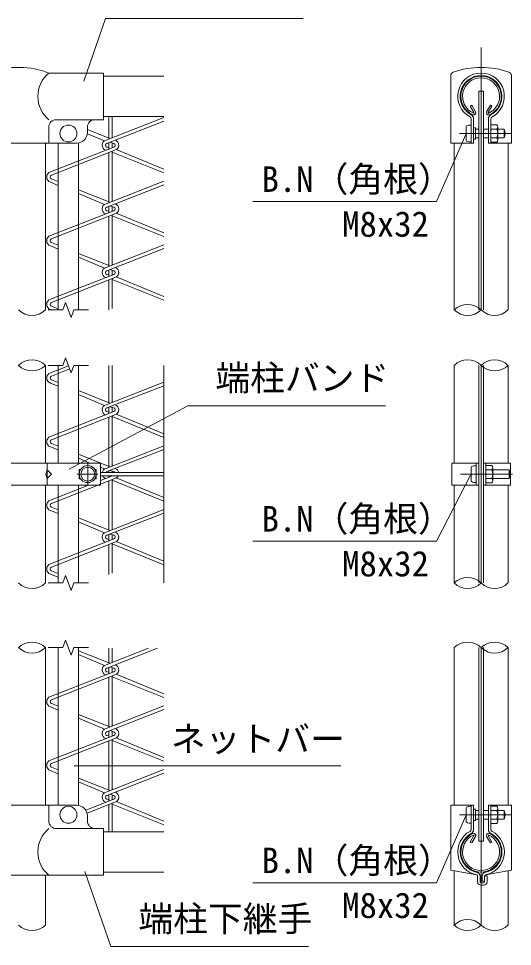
# Model space of a CAD drawing. Units: millimetres, scale not verified. Extents: x -4200 to 4200, y -2970 to 2970.
# Drawn here: x 1158 to 2090, y -51 to 1698 of the extents above; entities that cross this region are included whole.
import ezdxf
from ezdxf.enums import TextEntityAlignment as Align

# ---------------------------------------------------------------- set-up
doc = ezdxf.new("R2010")
doc.units = ezdxf.units.MM
doc.header["$LTSCALE"] = 20
doc.linetypes.add('USER1', pattern=[50.8, 31.75, -6.35, 6.35, -6.35])
for name, color, linetype, lineweight in [('0-0_D-BMK', 2, 'USER1', 13), ('0-1_D-STR1', 1, 'Continuous', 18), ('0-2_D-STR-DIM', 7, 'Continuous', 9), ('0-8_D-STR3', 3, 'Continuous', 13), ('0-9_D-STR-TXT', 7, 'Continuous', 9), ('0-A_Defpoints', 8, 'Continuous', 18), ('0-B_D-STR2', 7, 'Continuous', 9)]:
    doc.layers.add(name, color=color, linetype=linetype, lineweight=lineweight)
doc.styles.add('ＭＳ ゴシック', font='')
doc.styles.get('ＭＳ ゴシック').set_extended_font_data('MS Gothic')

msp = doc.modelspace()

# ---------------------------------------------------------------- linework, layer by layer
at = {"layer": '0-0_D-BMK'}
for p, q in [((2030.6, 1643.22), (2030.6, 1148.66)), ((1989.94, 1481.11), (2087.7, 1481.11)), ((2030.6, 1044.1), (2030.6, 634.1)), ((1288.69, 859.09), (1288.69, 819.09)), ((1268.69, 839.09), (1308.69, 839.09)), ((1992.04, 839.1), (2089.8, 839.1)), ((2030.6, 512.26), (2030.6, -10.81)), ((1989.94, 197.09), (2087.7, 197.09))]:
    msp.add_line(p, q, dxfattribs=at)
at = {"layer": '0-1_D-STR1'}
for p, q in [((1318.29, 1589.09), (1432.02, 1589.09)), ((2010.23, 1532.59), (2013.01, 1534.19)), ((2017.25, 1520.43), (2010.23, 1532.59)), ((2020.03, 1522.03), (2013.01, 1534.19)), ((2041.16, 1522.03), (2048.18, 1534.19)), ((2043.94, 1520.43), (2050.96, 1532.59)), ((2050.96, 1532.59), (2048.18, 1534.19)), ((1318.29, 1513.09), (1432.02, 1513.09)), ((1209.09, 1463.09), (1209.09, 1148.66)), ((1979.8, 1463.09), (1979.8, 1148.66)), ((2081.4, 1463.09), (2081.4, 1148.66)), ((1209.09, 1044.1), (1209.09, 860.09)), ((1979.8, 1044.1), (1979.8, 860.1)), ((2081.4, 1044.1), (2081.4, 860.1)), ((1209.09, 818.09), (1209.09, 634.1)), ((1979.8, 818.1), (1979.8, 634.1)), ((2081.4, 818.1), (2081.4, 634.1)), ((1209.09, 512.26), (1209.09, 215.09)), ((1979.8, 512.26), (1979.8, 215.09)), ((2081.4, 512.26), (2081.4, 215.09)), ((1318.29, 165.09), (1432.02, 165.09)), ((2017.25, 157.75), (2010.23, 145.6)), ((2043.94, 157.75), (2050.96, 145.6)), ((2010.23, 145.6), (2013.01, 143.99)), ((2020.03, 156.15), (2013.01, 143.99)), ((2041.16, 156.15), (2048.18, 143.99)), ((2050.96, 145.6), (2048.18, 143.99)), ((1318.29, 89.09), (1432.02, 89.09)), ((1979.8, 91.75), (1979.8, -10.81)), ((2081.4, 91.75), (2081.4, -10.81)), ((1209.09, 83.09), (1209.09, -10.81))]:
    msp.add_line(p, q, dxfattribs=at)
for centre, radius, start, end in [((2030.6, 1551.09), 38.1, 294.32478, 245.67522), ((2030.6, 1551.09), 34.89, 294.32478, 245.67522), ((2016.55, 1520.03), 4.01, 245.67522, 30), ((2044.64, 1520.03), 4.01, 150, 294.32478), ((2016.55, 1520.03), 0.802, 245.67522, 30), ((2044.64, 1520.03), 0.802, 150, 294.32478), ((2030.6, 127.09), 38.1, 114.32478, 65.67522), ((2030.6, 127.09), 34.89, 114.32478, 65.67522), ((2016.55, 158.16), 4.01, 330, 114.32478), ((2016.55, 158.16), 0.802, 330, 114.32478), ((2044.64, 158.16), 4.01, 65.67522, 210), ((2044.64, 158.16), 0.802, 65.67522, 210)]:
    msp.add_arc(centre, radius, start, end, dxfattribs=at)
at = {"layer": '0-2_D-STR-DIM'}
for points in [[(1290.29, 1148.66), (1262.55, 1148.66), (1257.42, 1134.57), (1247.16, 1162.76), (1242.03, 1148.66), (1214.29, 1148.66)], [(1290.29, 1044.1), (1262.55, 1044.1), (1257.42, 1030.01), (1247.16, 1058.2), (1242.03, 1044.1), (1214.29, 1044.1)], [(1290.29, 634.1), (1262.55, 634.1), (1257.42, 620.01), (1247.16, 648.2), (1242.03, 634.1), (1214.29, 634.1)], [(1290.29, 512.26), (1262.55, 512.26), (1257.42, 498.17), (1247.16, 526.36), (1242.03, 512.26), (1214.29, 512.26)]]:
    msp.add_lwpolyline(points, dxfattribs=at)
for centre, start, end in [((2005.2, 1123.1), 45.18146, 134.81854), ((1183.69, 1174.22), 225.18146, 314.81854), ((2005.2, 1174.22), 225.18146, 314.81854), ((2056, 1174.22), 225.18146, 314.81854), ((1183.69, 1018.54), 45.18146, 134.81854), ((2005.2, 1018.54), 45.18146, 134.81854), ((2056, 1018.54), 45.18146, 134.81854), ((1183.69, 1069.66), 225.18146, 314.81854), ((2056, 1069.66), 225.18146, 314.81854), ((1183.69, 659.66), 225.18146, 314.81854), ((2005.2, 608.54), 45.18146, 134.81854), ((2005.2, 659.66), 225.18146, 314.81854), ((2056, 659.66), 225.18146, 314.81854), ((1183.69, 486.7), 45.18146, 134.81854), ((1183.69, 537.82), 225.18146, 314.81854), ((2005.2, 486.7), 45.18146, 134.81854), ((2056, 486.7), 45.18146, 134.81854), ((2056, 537.82), 225.18146, 314.81854), ((1183.69, 14.75), 225.18146, 314.81854), ((2005.2, -36.37), 45.18146, 134.81854), ((2005.2, 14.75), 225.18146, 314.81854), ((2056, 14.75), 225.18146, 314.81854)]:
    msp.add_arc(centre, 36.03, start, end, dxfattribs=at)
at = {"layer": '0-8_D-STR3'}
for p, q in [((1318.29, 1595.09), (1215.39, 1595.09)), ((1318.29, 1595.09), (1318.29, 1507.09)), ((2087.7, 1590.47), (2087.7, 1463.09)), ((2026.1, 1561.09), (2035.1, 1561.09)), ((2026.1, 1561.09), (2026.1, 1148.66)), ((2035.1, 1561.09), (2035.1, 1148.66)), ((1318.29, 1507.09), (1229.39, 1507.09)), ((2012, 1508.75), (2012, 1463.09)), ((2016.6, 1508.75), (2016.6, 1463.09)), ((2044.6, 1508.75), (2044.6, 1463.09)), ((2049.2, 1508.75), (2049.2, 1463.09)), ((1215.39, 1463.09), (1215.39, 1493.09)), ((1288.29, 1493.09), (1288.29, 1483.09)), ((2002.4, 1468.11), (2002.4, 1494.11)), ((2020, 1491.75), (2016.6, 1491.75)), ((2020, 1470.48), (2020, 1491.75)), ((2020, 1489.11), (2026.1, 1489.11)), ((2035.1, 1489.11), (2044.6, 1489.11)), ((2060.2, 1497.31), (2049.2, 1497.31)), ((2060.2, 1489.21), (2049.2, 1489.21)), ((2062.2, 1469.28), (2062.2, 1493.19)), ((2062.2, 1489.11), (2074, 1489.11)), ((2074, 1473.11), (2074, 1489.11)), ((2020, 1470.48), (2016.6, 1470.48)), ((2020, 1473.11), (2026.1, 1473.11)), ((2035.1, 1473.11), (2044.6, 1473.11)), ((2060.2, 1473.01), (2049.2, 1473.01)), ((2062.2, 1473.11), (2074, 1473.11)), ((1101.19, 1463.09), (1215.39, 1463.09)), ((1215.39, 1463.09), (1268.29, 1463.09)), ((1233.29, 1463.09), (1233.29, 1148.66)), ((1271.29, 1463.09), (1271.29, 1148.66)), ((2044.6, 1463.09), (2087.7, 1463.09)), ((2060.2, 1464.91), (2049.2, 1464.91)), ((1233.29, 1044.1), (1233.29, 860.09)), ((1271.29, 1044.1), (1271.29, 860.09)), ((2026.1, 1044.1), (2026.1, 634.1)), ((2035.1, 1044.1), (2035.1, 634.1)), ((1103.3, 860.09), (1312.69, 860.09)), ((1212.34, 818.09), (1212.34, 860.09)), ((1312.69, 860.09), (1312.69, 818.09)), ((1975.2, 860.1), (2026.1, 860.1)), ((2021.5, 860.1), (2021.5, 818.1)), ((2035.1, 860.1), (2086, 860.1)), ((2039.7, 860.1), (2039.7, 818.1)), ((2086, 860.1), (2086, 818.1)), ((1272.69, 847.09), (1272.69, 831.09)), ((1273.69, 848.09), (1275.46, 848.09)), ((1301.92, 848.09), (1303.69, 848.09)), ((1304.69, 847.09), (1304.69, 831.09)), ((2011.9, 852.1), (2011.9, 826.1)), ((2021.5, 855.1), (2021.5, 823.1)), ((2021.5, 851.5), (2021.5, 826.7)), ((2039.69, 851.5), (2039.69, 826.7)), ((2050.7, 855.3), (2039.7, 855.3)), ((2039.7, 855.3), (2039.7, 822.9)), ((2050.7, 847.2), (2039.7, 847.2)), ((2052.7, 850.94), (2052.7, 827.03)), ((2052.7, 847.1), (2083.5, 847.1)), ((2083.5, 847.1), (2083.5, 831.1)), ((1273.69, 830.09), (1275.46, 830.09)), ((1301.92, 830.09), (1303.69, 830.09)), ((2050.7, 831), (2039.7, 831)), ((2050.7, 822.9), (2039.7, 822.9)), ((2052.7, 831.1), (2083.5, 831.1)), ((1103.3, 818.09), (1312.69, 818.09)), ((1233.29, 818.09), (1233.29, 634.1)), ((1271.29, 818.09), (1271.29, 634.1)), ((2035.1, 818.1), (2086, 818.1)), ((1233.29, 512.26), (1233.29, 215.09)), ((1271.29, 512.26), (1271.29, 214.87)), ((2026.1, 512.26), (2026.1, 147.09)), ((2035.1, 512.26), (2035.1, 147.09)), ((1096.39, 215.09), (1268.29, 215.09)), ((1215.39, 215.09), (1215.39, 185.09)), ((1973.5, 215.09), (1973.5, 92.92)), ((1973.5, 215.09), (2016.6, 215.09)), ((2002.4, 210.09), (2002.4, 184.09)), ((2012, 215.09), (2012, 169.44)), ((2016.6, 215.09), (2016.6, 169.44)), ((2044.6, 215.09), (2044.6, 169.44)), ((2044.6, 215.09), (2087.7, 215.09)), ((2049.2, 215.09), (2049.2, 169.44)), ((2060.2, 213.29), (2049.2, 213.29)), ((2087.7, 215.09), (2087.7, 92.92)), ((1288.29, 195.09), (1288.29, 185.09)), ((2020, 207.73), (2016.6, 207.73)), ((2020, 207.73), (2020, 186.46)), ((2020, 205.09), (2026.1, 205.09)), ((2035.1, 205.09), (2044.6, 205.09)), ((2060.2, 205.19), (2049.2, 205.19)), ((2062.2, 208.92), (2062.2, 185.02)), ((2062.2, 205.09), (2074, 205.09)), ((2074, 205.09), (2074, 189.09)), ((2020, 186.46), (2016.6, 186.46)), ((2020, 189.09), (2026.1, 189.09)), ((2035.1, 189.09), (2044.6, 189.09)), ((2060.2, 188.99), (2049.2, 188.99)), ((2060.2, 180.89), (2049.2, 180.89)), ((2062.2, 189.09), (2074, 189.09)), ((1318.29, 171.09), (1229.39, 171.09)), ((1318.29, 171.09), (1318.29, 83.09)), ((2026.1, 147.09), (2035.1, 147.09)), ((1973.5, 92.92), (2022.37, 83.87)), ((2087.7, 92.92), (2038.82, 83.87)), ((1318.29, 83.09), (1096.39, 83.09)), ((2024, 81.9), (2024, 71.09)), ((2028.6, 81.9), (2028.6, 71.09)), ((2032.6, 81.9), (2032.6, 72.09)), ((2032.6, 72.09), (2037.2, 72.09)), ((2037.2, 81.9), (2037.2, 71.09)), ((2037.2, 81.9), (2041.8, 81.9)), ((2041.8, 81.9), (2041.8, 71.09)), ((2030.6, 69.09), (2035.2, 69.09)), ((2030.6, 64.49), (2035.2, 64.49))]:
    msp.add_line(p, q, dxfattribs=at)
for points in [[(1973.5, 1590.48), (1973.5, 1463.09), (2016.6, 1463.09)], [(1975.2, 860.1), (1975.2, 818.1), (2026.1, 818.1)]]:
    msp.add_lwpolyline(points, dxfattribs=at)
msp.add_lwpolyline([(1212.34, 847.09), (1209.69, 839.09), (1212.34, 831.09), (1220.34, 839.09)], close=True, dxfattribs=at)
for centre, radius in [((1252.29, 1481.09), 16), ((1288.69, 839.09), 16), ((1288.69, 839.09), 13), ((1252.29, 197.09), 16)]:
    msp.add_circle(centre, radius, dxfattribs=at)
for centre, radius, start, end in [((1158.29, 1445.63), 160, 69.0916, 109.22051), ((1251.78, 1551.09), 57.1, 129.59418, 230.40582), ((1980.1, 1590.48), 6.6, 109.21688, 180), ((2030.59, 1445.63), 160, 70.77586, 109.21688), ((2030.6, 1551.09), 44, 298.0884, 241.9116), ((2081.1, 1590.47), 6.6, 0, 70.77586), ((2030.6, 1551.09), 39.4, 298.0884, 241.9116), ((1229.39, 1493.09), 14, 90, 180), ((1302.29, 1493.09), 14, 90, 180), ((2008, 1508.75), 4, 0, 61.9116), ((2008, 1508.75), 8.6, 0, 61.9116), ((2053.2, 1508.75), 8.6, 118.0884, 180), ((2053.2, 1508.75), 4, 118.0884, 180), ((2044.79, 1481.11), 17.4, 332.26063, 27.73937), ((2057.1, 1493.26), 5.1, 307.42505, 52.57495), ((2059, 1481.11), 17, 331.92751, 28.07249), ((1268.29, 1483.09), 20, 270, 0), ((2057.12, 1468.96), 5.08, 307.21089, 52.78911), ((1273.69, 847.09), 1, 90, 180), ((1303.69, 847.09), 1, 0, 90), ((2035.29, 839.1), 17.4, 332.26063, 27.73937), ((2047.62, 851.25), 5.08, 307.21089, 52.78911), ((2068.5, 839.1), 17, 331.92751, 28.07249), ((1273.69, 831.09), 1, 180, 270), ((1303.69, 831.09), 1, 270, 0), ((2047.6, 826.95), 5.1, 307.42505, 52.57495), ((1268.29, 195.09), 20, 0, 90), ((2057.12, 209.24), 5.08, 307.21089, 52.78911), ((2044.79, 197.09), 17.4, 332.26063, 27.73937), ((2059, 197.09), 17, 331.92751, 28.07249), ((1229.39, 185.09), 14, 180, 270), ((1302.29, 185.09), 14, 180, 270), ((2057.1, 184.94), 5.1, 307.42505, 52.57495), ((1251.78, 127.09), 57.1, 129.59418, 230.40582), ((2030.6, 127.09), 44, 118.0884, 259.22478), ((2030.6, 127.09), 39.4, 118.0884, 259.22478), ((2008, 169.44), 4, 298.0884, 0), ((2008, 169.44), 8.6, 298.0884, 0), ((2030.6, 127.09), 39.4, 280.77522, 61.9116), ((2030.6, 127.09), 44, 280.77522, 61.9116), ((2053.2, 169.44), 8.6, 180, 241.9116), ((2053.2, 169.44), 4, 180, 241.9116), ((2022, 81.9), 6.6, 0, 79.22478), ((2039.2, 81.9), 6.6, 100.77522, 180), ((2022, 81.9), 2, 0, 79.22478), ((2030.6, 71.09), 6.6, 180, 270), ((2030.6, 71.09), 2, 180, 270), ((2035.2, 71.09), 6.6, 270, 0), ((2035.2, 71.09), 2, 270, 0), ((2039.2, 81.9), 2, 100.77522, 180)]:
    msp.add_arc(centre, radius, start, end, dxfattribs=at)
for centre, start_param, end_param in [((2012, 1494.11), 1.5707963, 3.1415927), ((2012, 1468.11), 3.1415927, 4.712389), ((2021.5, 852.1), 1.5707963, 3.1415927), ((2021.5, 826.1), 3.1415927, 4.712389), ((2012, 210.09), 1.5707963, 3.1415927), ((2012, 184.09), 3.1415927, 4.712389)]:
    msp.add_ellipse(centre, major_axis=(9.6, 0), ratio=0.3125, start_param=start_param, end_param=end_param, dxfattribs=at)
at = {"layer": '0-9_D-STR-TXT'}
msp.add_line((1766.11, 289.61), (1263.46, 289.61), dxfattribs=at)
for points in [[(1694.87, 1697.73), (1322.12, 1697.73), (1281.14, 1579.66)], [(1600.38, 1352.76), (1946.45, 1352.76), (2001.6, 1479.26)], [(1850.3, 967.91), (1477.29, 967.91), (1253.47, 848.37)], [(1600.38, 712.59), (1946.45, 712.59), (2010.98, 837.33)], [(1600.38, 68.76), (1946.45, 68.76), (2001.6, 195.26)], [(1704.83, -51.03), (1332.07, -51.03), (1283.08, 90.12)]]:
    msp.add_lwpolyline(points, dxfattribs=at)
at = {"layer": '0-A_Defpoints'}
msp.add_line((1432.02, 1044.1), (1432.02, 634.1), dxfattribs=at)
at = {"layer": '0-B_D-STR2'}
for p, q in [((1323.34, 1468.68), (1432.02, 1511.34)), ((1325.05, 1462.51), (1432.02, 1504.5)), ((1328.41, 1472.26), (1328.41, 1513.09)), ((1334.81, 1473.19), (1334.81, 1513.09)), ((1288.29, 1488.35), (1330.42, 1471.46)), ((1288.16, 1480.77), (1320.54, 1467.41)), ((1218.68, 1408.68), (1338.18, 1455.58)), ((1328.41, 1454.64), (1325.05, 1455.58)), ((1328.41, 1451.75), (1328.41, 1463.45)), ((1330.49, 1464.65), (1338.18, 1462.51)), ((1334.81, 1454.64), (1334.81, 1463.45)), ((1220.4, 1402.51), (1339.89, 1449.41)), ((1328.41, 1352.26), (1328.41, 1444.91)), ((1334.81, 1353.19), (1334.81, 1447.42)), ((1432.02, 1406.89), (1334.81, 1446.22)), ((1432.02, 1413.84), (1342.69, 1450.68)), ((1218.68, 1389.41), (1233.29, 1383.39)), ((1220.4, 1395.58), (1233.29, 1390.41)), ((1323.34, 1348.68), (1432.02, 1391.34)), ((1325.05, 1342.51), (1432.02, 1384.5)), ((1271.29, 1375.17), (1330.42, 1351.46)), ((1271.29, 1367.72), (1320.54, 1347.41)), ((1218.68, 1288.68), (1338.18, 1335.58)), ((1220.4, 1282.51), (1339.89, 1329.41)), ((1328.41, 1334.64), (1325.05, 1335.58)), ((1328.41, 1331.75), (1328.41, 1343.45)), ((1330.49, 1344.65), (1338.18, 1342.51)), ((1334.81, 1334.64), (1334.81, 1343.45)), ((1432.02, 1293.84), (1342.69, 1330.68)), ((1328.41, 1232.26), (1328.41, 1324.91)), ((1334.81, 1233.19), (1334.81, 1327.42)), ((1432.02, 1286.89), (1334.81, 1326.22)), ((1218.68, 1269.41), (1233.29, 1263.39)), ((1220.4, 1275.58), (1233.29, 1270.41)), ((1323.34, 1228.68), (1432.02, 1271.34)), ((1325.05, 1222.51), (1432.02, 1264.5)), ((1271.29, 1255.17), (1330.42, 1231.46)), ((1271.29, 1247.72), (1320.54, 1227.41)), ((1330.49, 1224.65), (1338.18, 1222.51)), ((1218.68, 1168.68), (1338.18, 1215.58)), ((1220.4, 1162.51), (1339.89, 1209.41)), ((1328.41, 1214.64), (1325.05, 1215.58)), ((1328.41, 1211.75), (1328.41, 1223.84)), ((1334.81, 1214.26), (1334.81, 1223.45)), ((1334.81, 1151), (1334.81, 1207.42)), ((1432.02, 1173.84), (1342.69, 1210.68)), ((1328.41, 1148.58), (1328.41, 1204.91)), ((1432.02, 1166.89), (1334.81, 1206.22)), ((1220.4, 1155.58), (1233.29, 1150.41)), ((1218.68, 1149.41), (1220.5, 1148.66)), ((1218.68, 1030.02), (1252.58, 1043.32)), ((1220.4, 1023.85), (1254.75, 1037.34)), ((1328.41, 973.6), (1328.41, 1044.1)), ((1334.81, 974.52), (1334.81, 1044.1)), ((1220.4, 1016.92), (1233.29, 1011.75)), ((1218.68, 1010.75), (1233.29, 1004.73)), ((1323.34, 970.02), (1432.02, 1012.67)), ((1325.05, 963.85), (1432.02, 1005.84)), ((1271.29, 996.51), (1330.42, 972.8)), ((1271.29, 989.06), (1320.54, 968.75)), ((1328.41, 953.08), (1328.41, 964.79)), ((1330.49, 965.99), (1338.18, 963.85)), ((1334.81, 955.98), (1334.81, 964.79)), ((1218.68, 910.02), (1338.18, 956.92)), ((1220.4, 903.85), (1339.89, 950.75)), ((1328.41, 955.98), (1325.05, 956.92)), ((1328.41, 853.6), (1328.41, 946.25)), ((1334.81, 854.52), (1334.81, 948.76)), ((1432.02, 908.23), (1334.81, 947.56)), ((1432.02, 915.18), (1342.69, 952.02)), ((1220.4, 896.92), (1233.29, 891.75)), ((1323.34, 850.02), (1432.02, 892.67)), ((1218.68, 890.75), (1233.29, 884.73)), ((1271.29, 876.51), (1330.42, 852.8)), ((1325.05, 843.85), (1432.02, 885.84)), ((1271.29, 869.06), (1293.04, 860.09)), ((1312.69, 851.99), (1320.54, 848.75)), ((1432.02, 842.29), (1312.69, 842.29)), ((1328.41, 842.29), (1328.41, 845.17)), ((1330.49, 845.99), (1338.18, 843.85)), ((1334.81, 842.29), (1334.81, 844.79)), ((1220.4, 783.85), (1339.89, 830.75)), ((1432.02, 835.89), (1312.69, 835.89)), ((1312.69, 826.91), (1335.56, 835.89)), ((1328.41, 833.08), (1328.41, 835.89)), ((1328.41, 733.6), (1328.41, 826.25)), ((1334.81, 835.6), (1334.81, 835.89)), ((1334.81, 734.52), (1334.81, 828.76)), ((1432.02, 788.23), (1334.81, 827.56)), ((1432.02, 795.18), (1342.69, 832.02)), ((1218.68, 790.02), (1290.21, 818.09)), ((1218.68, 770.75), (1233.29, 764.73)), ((1220.4, 776.92), (1233.29, 771.75)), ((1323.34, 730.02), (1432.02, 772.67)), ((1271.29, 756.51), (1330.42, 732.8)), ((1325.05, 723.85), (1432.02, 765.84)), ((1271.29, 749.06), (1320.54, 728.75)), ((1328.41, 713.08), (1328.41, 725.17)), ((1330.49, 725.99), (1338.18, 723.85)), ((1334.81, 715.6), (1334.81, 724.79)), ((1218.68, 670.02), (1338.18, 716.92)), ((1220.4, 663.85), (1339.89, 710.75)), ((1328.41, 715.98), (1325.05, 716.92)), ((1328.41, 649.92), (1328.41, 706.25)), ((1334.81, 652.34), (1334.81, 708.76)), ((1432.02, 668.23), (1334.81, 707.56)), ((1432.02, 675.18), (1342.69, 712.02)), ((1218.68, 650.75), (1220.7, 649.92)), ((1218.68, 650.75), (1233.29, 644.73)), ((1220.4, 656.92), (1233.29, 651.75)), ((1323.34, 479.86), (1403.1, 511.16)), ((1325.05, 473.69), (1420.53, 511.16)), ((1328.41, 483.44), (1328.41, 511.16)), ((1334.81, 484.36), (1334.81, 511.16)), ((1271.25, 506.36), (1330.42, 482.63)), ((1271.25, 498.91), (1320.54, 478.59)), ((1328.41, 462.92), (1328.41, 474.62)), ((1330.49, 475.82), (1338.18, 473.69)), ((1334.81, 465.82), (1334.81, 474.62)), ((1218.68, 419.86), (1338.18, 466.75)), ((1220.4, 413.69), (1339.89, 460.59)), ((1328.41, 465.82), (1325.05, 466.75)), ((1328.41, 363.44), (1328.41, 456.08)), ((1334.81, 364.36), (1334.81, 458.59)), ((1432.02, 418.06), (1334.81, 457.4)), ((1432.02, 425.02), (1342.69, 461.85)), ((1220.4, 406.75), (1233.26, 401.59)), ((1323.34, 359.86), (1432.02, 402.51)), ((1218.68, 400.59), (1233.26, 394.58)), ((1271.25, 386.36), (1330.42, 362.63)), ((1325.05, 353.69), (1432.02, 395.67)), ((1271.25, 378.91), (1320.54, 358.59)), ((1328.41, 342.92), (1328.41, 354.62)), ((1330.49, 355.82), (1338.18, 353.69)), ((1334.81, 345.82), (1334.81, 354.62)), ((1218.68, 299.86), (1338.18, 346.75)), ((1220.4, 293.69), (1339.89, 340.59)), ((1328.41, 345.82), (1325.05, 346.75)), ((1328.41, 243.44), (1328.41, 336.08)), ((1334.81, 244.36), (1334.81, 338.59)), ((1432.02, 298.06), (1334.81, 337.4)), ((1432.02, 305.02), (1342.69, 341.85)), ((1218.68, 280.59), (1233.26, 274.58)), ((1220.4, 286.75), (1233.26, 281.6)), ((1323.34, 239.86), (1432.02, 282.51)), ((1271.25, 266.36), (1330.42, 242.63)), ((1325.05, 233.69), (1432.02, 275.67)), ((1271.25, 258.91), (1320.54, 238.59)), ((1328.41, 222.92), (1328.41, 235.01)), ((1330.49, 235.82), (1338.18, 233.69)), ((1334.81, 225.43), (1334.81, 234.62)), ((1285.1, 205.92), (1338.18, 226.75)), ((1287.66, 200.09), (1339.89, 220.59)), ((1328.41, 225.82), (1325.05, 226.75)), ((1328.41, 165.09), (1328.41, 216.08)), ((1334.81, 165.09), (1334.81, 218.59)), ((1432.02, 178.06), (1334.81, 217.4)), ((1432.02, 185.02), (1342.69, 221.85))]:
    msp.add_line(p, q, dxfattribs=at)
for centre, radius, start, end in [((1326.01, 1459.05), 10, 105.52411, 251.53809), ((1326.01, 1459.05), 3.6, 105.52411, 254.47589), ((1337.21, 1459.05), 3.6, 285.52411, 74.47589), ((1337.21, 1459.05), 10, 285.52411, 71.5381), ((1221.36, 1399.05), 10, 105.52411, 254.47589), ((1221.36, 1399.05), 3.6, 105.52411, 254.47589), ((1326.01, 1339.05), 10, 105.52411, 251.53809), ((1337.21, 1339.05), 10, 285.52411, 71.5381), ((1326.01, 1339.05), 3.6, 105.52411, 254.47589), ((1337.21, 1339.05), 3.6, 285.52411, 74.47589), ((1221.36, 1279.05), 10, 105.52411, 254.47589), ((1221.36, 1279.05), 3.6, 105.52411, 254.47589), ((1326.01, 1219.05), 10, 105.52411, 251.53809), ((1337.21, 1219.05), 10, 285.52411, 71.5381), ((1326.01, 1219.05), 3.6, 105.52411, 254.47589), ((1337.21, 1219.05), 3.6, 285.52411, 74.47589), ((1221.36, 1159.05), 10, 105.52411, 254.47589), ((1221.36, 1159.05), 3.6, 105.52411, 254.47589), ((1221.36, 1020.39), 10, 105.52411, 254.47589), ((1221.36, 1020.39), 3.6, 105.52411, 254.47589), ((1326.01, 960.39), 10, 105.52411, 251.53809), ((1326.01, 960.39), 3.6, 105.52411, 254.47589), ((1337.21, 960.39), 3.6, 285.52411, 74.47589), ((1337.21, 960.39), 10, 285.52411, 71.5381), ((1221.36, 900.39), 10, 105.52411, 254.47589), ((1221.36, 900.39), 3.6, 105.52411, 254.47589), ((1326.01, 840.39), 10, 105.52411, 169.01301), ((1326.01, 840.39), 3.6, 105.52411, 148.03466), ((1337.21, 840.39), 3.6, 31.96534, 74.47589), ((1337.21, 840.39), 10, 10.987, 71.5381), ((1326.01, 840.39), 10, 206.70608, 251.53809), ((1326.01, 840.39), 10, 206.70609, 251.53809), ((1337.21, 840.39), 10, 285.52411, 333.29392), ((1221.36, 780.39), 10, 105.52411, 254.47589), ((1221.36, 780.39), 3.6, 105.52411, 254.47589), ((1326.01, 720.39), 10, 105.52411, 251.53809), ((1326.01, 720.39), 3.6, 105.52411, 254.47589), ((1337.21, 720.39), 3.6, 285.52411, 74.47589), ((1337.21, 720.39), 10, 285.52411, 71.5381), ((1221.36, 660.39), 10, 105.52411, 254.47589), ((1221.36, 660.39), 3.6, 105.52411, 254.47589), ((1326.01, 470.22), 10, 105.52411, 251.53809), ((1326.01, 470.22), 3.6, 105.52411, 254.47589), ((1337.21, 470.22), 3.6, 285.52411, 74.47589), ((1337.21, 470.22), 10, 285.52411, 71.5381), ((1221.36, 410.22), 10, 105.52411, 254.47589), ((1221.36, 410.22), 3.6, 105.52411, 254.47589), ((1326.01, 350.22), 10, 105.52411, 251.53809), ((1326.01, 350.22), 3.6, 105.52411, 254.47589), ((1337.21, 350.22), 3.6, 285.52411, 74.47589), ((1337.21, 350.22), 10, 285.52411, 71.5381), ((1221.36, 290.22), 10, 105.52411, 254.47589), ((1221.36, 290.22), 3.6, 105.52411, 254.47589), ((1326.01, 230.22), 10, 105.52411, 251.53809), ((1326.01, 230.22), 3.6, 105.52411, 254.47589), ((1337.21, 230.22), 3.6, 285.52411, 74.47589), ((1337.21, 230.22), 10, 285.52411, 71.5381)]:
    msp.add_arc(centre, radius, start, end, dxfattribs=at)

# ---------------------------------------------------------------- texts
at = {"layer": '0-9_D-STR-TXT', "style": 'ＭＳ ゴシック'}
for s, p in [('B.N（角根）', (1616.62, 1356.69)), ('M8x32', (1768.71, 1272.11)), ('端柱バンド', (1529.48, 982.02)), ('B.N（角根）', (1616.62, 716.52)), ('M8x32', (1768.71, 631.94)), ('ネットバー', (1445.55, 301.56)), ('B.N（角根）', (1616.62, 72.69)), ('M8x32', (1768.71, -11.89)), ('端柱下継手', (1384.27, -37.18))]:
    msp.add_text(s, height=48.09, dxfattribs=at).set_placement(p, align=Align.BOTTOM_LEFT)

doc.saveas('drawing.dxf')
